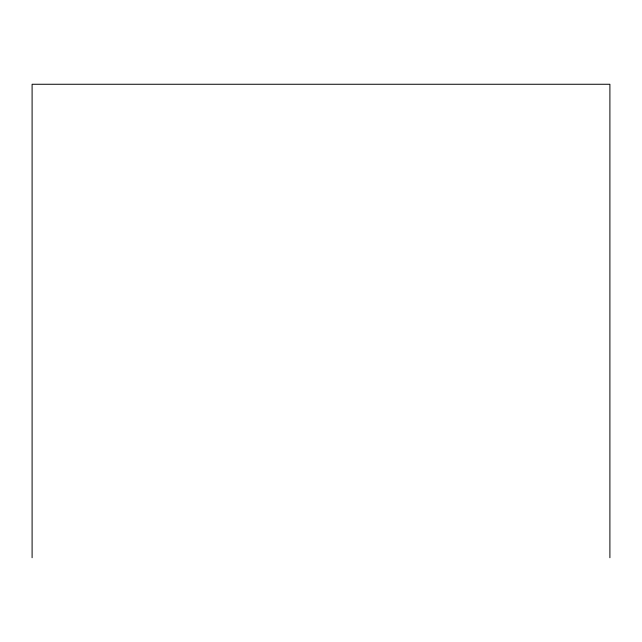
<?xml version="1.0" encoding="UTF-8"?>
<svg xmlns="http://www.w3.org/2000/svg" width="642" height="642" viewBox="0 0 642 642"><rect width="100%" height="100%" fill="white"/><g stroke="black" fill="none" stroke-linecap="round" stroke-linejoin="round"><path stroke-width="0.96" d="M609.9 557.737L609.9 84.263L32.1 84.263L32.1 557.737"/></g></svg>
